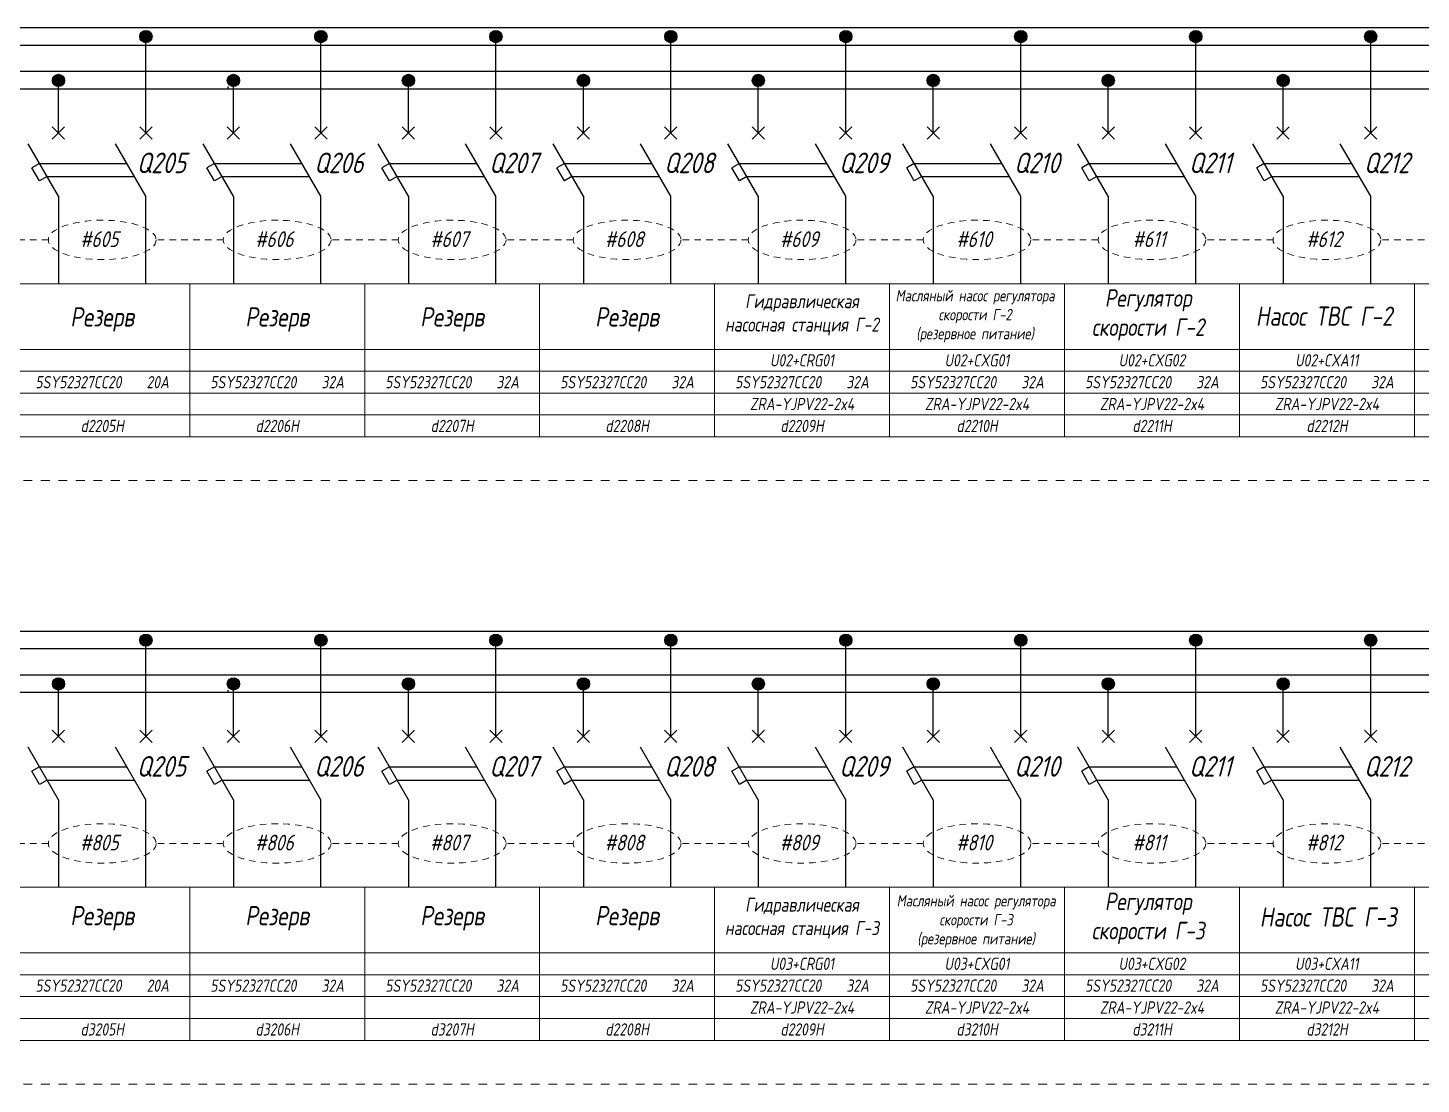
# Model space of a CAD drawing. Header units: millimetres. Extents: x 2704 to 4357, y 2919 to 4427.
# Drawn here: x 3487.6 to 3646.8, y 3927.5 to 4048.2 of the extents above; entities that cross this region are included whole.
import ezdxf
from ezdxf.enums import TextEntityAlignment as Align

# ---------------------------------------------------------------- set-up
doc = ezdxf.new("R2010")
doc.units = ezdxf.units.MM
doc.linetypes.add('JIS_02_0.7', pattern=[1.35, 0.75, -0.6])
doc.linetypes.add('JIS_02_1.0', pattern=[2, 1, -1])
doc.styles.add('eskdw', font='', dxfattribs={"oblique": 10})
doc.styles.get("Standard").update_dxf_attribs({"font": '', "oblique": 10, "height": 2.5})
doc.styles.add('Гост', font='', dxfattribs={"oblique": 10, "height": 1.4})
doc.styles.get('eskdw').set_extended_font_data('GOST type A')
doc.styles.get('Standard').set_extended_font_data('GOST type A')
doc.styles.get('Гост').set_extended_font_data('GOST type A')

msp = doc.modelspace()

# ---------------------------------------------------------------- hatches: boundary and pattern name
for points in [[(3501.76, 4047.15, 1), (3500.36, 4047.15, 1)], [(3521.76, 4047.15, 1), (3520.36, 4047.15, 1)], [(3521.76, 4047.15, 1), (3520.36, 4047.15, 1)], [(3541.76, 4047.15, 1), (3540.36, 4047.15, 1)], [(3561.76, 4047.15, 1), (3560.36, 4047.15, 1)], [(3581.76, 4047.15, 1), (3580.36, 4047.15, 1)], [(3601.76, 4047.15, 1), (3600.36, 4047.15, 1)], [(3621.76, 4047.15, 1), (3620.36, 4047.15, 1)], [(3641.76, 4047.15, 1), (3640.36, 4047.15, 1)], [(3491.76, 4042.15, 1), (3490.36, 4042.15, 1)], [(3491.76, 4042.15, 1), (3490.36, 4042.15, 1)], [(3511.76, 4042.15, 1), (3510.36, 4042.15, 1)], [(3511.76, 4042.15, 1), (3510.36, 4042.15, 1)], [(3531.76, 4042.15, 1), (3530.36, 4042.15, 1)], [(3551.76, 4042.15, 1), (3550.36, 4042.15, 1)], [(3571.76, 4042.15, 1), (3570.36, 4042.15, 1)], [(3571.76, 4042.15, 1), (3570.36, 4042.15, 1)], [(3591.76, 4042.15, 1), (3590.36, 4042.15, 1)], [(3591.76, 4042.15, 1), (3590.36, 4042.15, 1)], [(3611.76, 4042.15, 1), (3610.36, 4042.15, 1)], [(3611.76, 4042.15, 1), (3610.36, 4042.15, 1)], [(3631.76, 4042.15, 1), (3630.36, 4042.15, 1)], [(3631.76, 4042.15, 1), (3630.36, 4042.15, 1)], [(3501.76, 3978.19, 1), (3500.36, 3978.19, 1)], [(3521.76, 3978.19, 1), (3520.36, 3978.19, 1)], [(3521.76, 3978.19, 1), (3520.36, 3978.19, 1)], [(3541.76, 3978.19, 1), (3540.36, 3978.19, 1)], [(3561.76, 3978.19, 1), (3560.36, 3978.19, 1)], [(3581.76, 3978.19, 1), (3580.36, 3978.19, 1)], [(3601.76, 3978.19, 1), (3600.36, 3978.19, 1)], [(3621.76, 3978.19, 1), (3620.36, 3978.19, 1)], [(3641.76, 3978.19, 1), (3640.36, 3978.19, 1)], [(3491.76, 3973.19, 1), (3490.36, 3973.19, 1)], [(3491.76, 3973.19, 1), (3490.36, 3973.19, 1)], [(3511.76, 3973.19, 1), (3510.36, 3973.19, 1)], [(3511.76, 3973.19, 1), (3510.36, 3973.19, 1)], [(3531.76, 3973.19, 1), (3530.36, 3973.19, 1)], [(3551.76, 3973.19, 1), (3550.36, 3973.19, 1)], [(3571.76, 3973.19, 1), (3570.36, 3973.19, 1)], [(3571.76, 3973.19, 1), (3570.36, 3973.19, 1)], [(3591.76, 3973.19, 1), (3590.36, 3973.19, 1)], [(3591.76, 3973.19, 1), (3590.36, 3973.19, 1)], [(3611.76, 3973.19, 1), (3610.36, 3973.19, 1)], [(3611.76, 3973.19, 1), (3610.36, 3973.19, 1)], [(3631.76, 3973.19, 1), (3630.36, 3973.19, 1)], [(3631.76, 3973.19, 1), (3630.36, 3973.19, 1)]]:
    msp.add_hatch(color=256).paths.add_polyline_path(points)

# ---------------------------------------------------------------- linework, layer by layer
for p, q in [((3826.06, 4048.15), (3316.07, 4048.15)), ((3501.06, 4041.15), (3501.06, 4047.15)), ((3501.06, 4041.15), (3501.06, 4047.15)), ((3501.06, 4041.15), (3501.06, 4047.15)), ((3521.06, 4041.15), (3521.06, 4047.15)), ((3521.06, 4041.15), (3521.06, 4047.15)), ((3521.06, 4041.15), (3521.06, 4047.15)), ((3541.06, 4041.15), (3541.06, 4047.15)), ((3541.06, 4041.15), (3541.06, 4047.15)), ((3541.06, 4041.15), (3541.06, 4047.15)), ((3541.06, 4041.15), (3541.06, 4047.15)), ((3561.06, 4041.15), (3561.06, 4047.15)), ((3561.06, 4041.15), (3561.06, 4047.15)), ((3561.06, 4041.15), (3561.06, 4047.15)), ((3581.06, 4041.15), (3581.06, 4047.15)), ((3581.06, 4041.15), (3581.06, 4047.15)), ((3581.06, 4041.15), (3581.06, 4047.15)), ((3601.06, 4041.15), (3601.06, 4047.15)), ((3601.06, 4041.15), (3601.06, 4047.15)), ((3601.06, 4041.15), (3601.06, 4047.15)), ((3621.06, 4041.15), (3621.06, 4047.15)), ((3621.06, 4041.15), (3621.06, 4047.15)), ((3621.06, 4041.15), (3621.06, 4047.15)), ((3641.06, 4041.15), (3641.06, 4047.15)), ((3641.06, 4041.15), (3641.06, 4047.15)), ((3641.06, 4041.15), (3641.06, 4047.15)), ((3826.06, 4046.15), (3316.07, 4046.15)), ((3826.06, 4043.15), (3316.07, 4043.15)), ((3826.06, 4041.15), (3316.07, 4041.15)), ((3491.06, 4041.15), (3491.06, 4042.15)), ((3491.06, 4041.15), (3491.06, 4042.15)), ((3491.06, 4036.15), (3491.06, 4041.15)), ((3501.06, 4036.15), (3501.06, 4041.15)), ((3501.06, 4036.15), (3501.06, 4041.15)), ((3510.47, 4041.15), (3510.47, 4041.45)), ((3511.06, 4041.15), (3511.06, 4042.15)), ((3511.06, 4041.15), (3511.06, 4042.15)), ((3511.06, 4036.15), (3511.06, 4041.15)), ((3521.06, 4036.15), (3521.06, 4041.15)), ((3521.06, 4036.15), (3521.06, 4041.15)), ((3531.06, 4041.15), (3531.06, 4042.15)), ((3531.06, 4041.15), (3531.06, 4042.15)), ((3531.06, 4036.15), (3531.06, 4041.15)), ((3541.06, 4036.15), (3541.06, 4041.15)), ((3541.06, 4036.15), (3541.06, 4041.15)), ((3541.06, 4036.15), (3541.06, 4041.15)), ((3541.06, 4036.15), (3541.06, 4041.15)), ((3551.06, 4041.15), (3551.06, 4042.15)), ((3551.06, 4041.15), (3551.06, 4042.15)), ((3551.06, 4036.15), (3551.06, 4041.15)), ((3551.06, 4036.15), (3551.06, 4041.15)), ((3561.06, 4036.15), (3561.06, 4041.15)), ((3561.06, 4036.15), (3561.06, 4041.15)), ((3571.06, 4036.15), (3571.06, 4042.15)), ((3581.06, 4036.15), (3581.06, 4041.15)), ((3581.06, 4036.15), (3581.06, 4041.15)), ((3591.06, 4036.15), (3591.06, 4042.15)), ((3601.06, 4036.15), (3601.06, 4041.15)), ((3601.06, 4036.15), (3601.06, 4041.15)), ((3611.06, 4036.15), (3611.06, 4042.15)), ((3621.06, 4036.15), (3621.06, 4041.15)), ((3621.06, 4036.15), (3621.06, 4041.15)), ((3631.06, 4036.15), (3631.06, 4042.15)), ((3641.06, 4036.15), (3641.06, 4041.15)), ((3641.06, 4036.15), (3641.06, 4041.15)), ((3490.35, 4035.44), (3491.76, 4036.86)), ((3491.76, 4035.44), (3490.35, 4036.86)), ((3500.35, 4035.44), (3501.76, 4036.86)), ((3501.76, 4035.44), (3500.35, 4036.86)), ((3510.35, 4035.44), (3511.76, 4036.86)), ((3511.76, 4035.44), (3510.35, 4036.86)), ((3520.35, 4035.44), (3521.76, 4036.86)), ((3521.76, 4035.44), (3520.35, 4036.86)), ((3530.35, 4035.44), (3531.76, 4036.86)), ((3531.76, 4035.44), (3530.35, 4036.86)), ((3540.35, 4035.44), (3541.76, 4036.86)), ((3541.76, 4035.44), (3540.35, 4036.86)), ((3540.35, 4035.44), (3541.76, 4036.86)), ((3541.76, 4035.44), (3540.35, 4036.86)), ((3550.35, 4035.44), (3551.76, 4036.86)), ((3551.76, 4035.44), (3550.35, 4036.86)), ((3550.35, 4035.44), (3551.76, 4036.86)), ((3551.76, 4035.44), (3550.35, 4036.86)), ((3560.35, 4035.44), (3561.76, 4036.86)), ((3561.76, 4035.44), (3560.35, 4036.86)), ((3570.35, 4035.44), (3571.76, 4036.86)), ((3571.76, 4035.44), (3570.35, 4036.86)), ((3580.35, 4035.44), (3581.76, 4036.86)), ((3581.76, 4035.44), (3580.35, 4036.86)), ((3590.35, 4035.44), (3591.76, 4036.86)), ((3591.76, 4035.44), (3590.35, 4036.86)), ((3600.35, 4035.44), (3601.76, 4036.86)), ((3601.76, 4035.44), (3600.35, 4036.86)), ((3610.35, 4035.44), (3611.76, 4036.86)), ((3611.76, 4035.44), (3610.35, 4036.86)), ((3620.35, 4035.44), (3621.76, 4036.86)), ((3621.76, 4035.44), (3620.35, 4036.86)), ((3630.35, 4035.44), (3631.76, 4036.86)), ((3631.76, 4035.44), (3630.35, 4036.86)), ((3640.35, 4035.44), (3641.76, 4036.86)), ((3641.76, 4035.44), (3640.35, 4036.86)), ((3491.06, 4028.92), (3487.59, 4034.92)), ((3501.06, 4028.92), (3497.59, 4034.92)), ((3511.06, 4028.92), (3507.59, 4034.92)), ((3521.06, 4028.92), (3517.59, 4034.92)), ((3531.06, 4028.92), (3527.59, 4034.92)), ((3541.06, 4028.92), (3537.59, 4034.92)), ((3541.06, 4028.92), (3537.59, 4034.92)), ((3551.06, 4028.92), (3547.59, 4034.92)), ((3551.06, 4028.92), (3547.59, 4034.92)), ((3561.06, 4028.92), (3557.59, 4034.92)), ((3571.06, 4028.92), (3567.59, 4034.92)), ((3581.06, 4028.92), (3577.59, 4034.92)), ((3591.06, 4028.92), (3587.59, 4034.92)), ((3601.06, 4028.92), (3597.59, 4034.92)), ((3611.06, 4028.92), (3607.59, 4034.92)), ((3621.06, 4028.92), (3617.59, 4034.92)), ((3631.06, 4028.92), (3627.59, 4034.92)), ((3641.06, 4028.92), (3637.59, 4034.92)), ((3498.46, 4033.42), (3498.46, 4033.42)), ((3518.46, 4033.42), (3518.46, 4033.42)), ((3538.46, 4033.42), (3538.46, 4033.42)), ((3538.46, 4033.42), (3538.46, 4033.42)), ((3558.46, 4033.42), (3558.46, 4033.42)), ((3578.46, 4033.42), (3578.46, 4033.42)), ((3598.46, 4033.42), (3598.46, 4033.42)), ((3618.46, 4033.42), (3618.46, 4033.42)), ((3638.46, 4033.42), (3638.46, 4033.42)), ((3488.89, 4032.67), (3488.03, 4032.17)), ((3488.89, 4030.67), (3488.03, 4032.17)), ((3488.89, 4032.67), (3498.89, 4032.67)), ((3489.76, 4031.17), (3488.89, 4030.67)), ((3489.76, 4031.17), (3499.76, 4031.17)), ((3508.89, 4032.67), (3508.03, 4032.17)), ((3508.89, 4030.67), (3508.03, 4032.17)), ((3508.89, 4032.67), (3518.89, 4032.67)), ((3509.76, 4031.17), (3508.89, 4030.67)), ((3509.76, 4031.17), (3519.76, 4031.17)), ((3528.89, 4032.67), (3528.03, 4032.17)), ((3528.89, 4030.67), (3528.03, 4032.17)), ((3528.89, 4032.67), (3538.89, 4032.67)), ((3529.76, 4031.17), (3528.89, 4030.67)), ((3529.76, 4031.17), (3539.76, 4031.17)), ((3548.89, 4032.67), (3548.03, 4032.17)), ((3548.89, 4032.67), (3548.03, 4032.17)), ((3548.89, 4030.67), (3548.03, 4032.17)), ((3548.89, 4030.67), (3548.03, 4032.17)), ((3548.89, 4032.67), (3558.89, 4032.67)), ((3548.89, 4032.67), (3558.89, 4032.67)), ((3549.76, 4031.17), (3548.89, 4030.67)), ((3549.76, 4031.17), (3548.89, 4030.67)), ((3549.76, 4031.17), (3559.76, 4031.17)), ((3549.76, 4031.17), (3559.76, 4031.17)), ((3568.89, 4032.67), (3568.03, 4032.17)), ((3568.89, 4030.67), (3568.03, 4032.17)), ((3568.89, 4032.67), (3578.89, 4032.67)), ((3569.76, 4031.17), (3568.89, 4030.67)), ((3569.76, 4031.17), (3579.76, 4031.17)), ((3588.89, 4032.67), (3588.03, 4032.17)), ((3588.89, 4030.67), (3588.03, 4032.17)), ((3588.89, 4032.67), (3598.89, 4032.67)), ((3589.76, 4031.17), (3588.89, 4030.67)), ((3589.76, 4031.17), (3599.76, 4031.17)), ((3608.89, 4032.67), (3608.03, 4032.17)), ((3608.89, 4030.67), (3608.03, 4032.17)), ((3608.89, 4032.67), (3618.89, 4032.67)), ((3609.76, 4031.17), (3608.89, 4030.67)), ((3609.76, 4031.17), (3619.76, 4031.17)), ((3628.89, 4032.67), (3628.03, 4032.17)), ((3628.89, 4030.67), (3628.03, 4032.17)), ((3628.89, 4032.67), (3638.89, 4032.67)), ((3629.76, 4031.17), (3628.89, 4030.67)), ((3629.76, 4031.17), (3639.76, 4031.17)), ((3491.06, 4028.92), (3491.06, 4023.92)), ((3501.06, 4023.92), (3501.06, 4028.92)), ((3511.06, 4028.92), (3511.06, 4023.92)), ((3521.06, 4023.92), (3521.06, 4028.92)), ((3531.06, 4028.92), (3531.06, 4023.92)), ((3541.06, 4023.92), (3541.06, 4028.92)), ((3541.06, 4023.92), (3541.06, 4028.92)), ((3551.06, 4028.92), (3551.06, 4023.92)), ((3551.06, 4028.92), (3551.06, 4023.92)), ((3561.06, 4023.92), (3561.06, 4028.92)), ((3571.06, 4028.92), (3571.06, 4023.92)), ((3581.06, 4023.92), (3581.06, 4028.92)), ((3591.06, 4028.92), (3591.06, 4023.92)), ((3601.06, 4023.92), (3601.06, 4028.92)), ((3611.06, 4028.92), (3611.06, 4023.92)), ((3621.06, 4023.92), (3621.06, 4028.92)), ((3631.06, 4028.92), (3631.06, 4023.92)), ((3641.06, 4023.92), (3641.06, 4028.92)), ((3491.06, 4023.92), (3491.06, 4018.92)), ((3501.06, 4018.92), (3501.06, 4023.92)), ((3511.06, 4023.92), (3511.06, 4018.92)), ((3521.06, 4018.92), (3521.06, 4023.92)), ((3531.06, 4023.92), (3531.06, 4018.92)), ((3541.06, 4018.92), (3541.06, 4023.92)), ((3541.06, 4018.92), (3541.06, 4023.92)), ((3551.06, 4023.92), (3551.06, 4018.92)), ((3551.06, 4023.92), (3551.06, 4018.92)), ((3561.06, 4018.92), (3561.06, 4023.92)), ((3571.06, 4023.92), (3571.06, 4018.92)), ((3581.06, 4018.92), (3581.06, 4023.92)), ((3591.06, 4023.92), (3591.06, 4018.92)), ((3601.06, 4018.92), (3601.06, 4023.92)), ((3611.06, 4023.92), (3611.06, 4018.92)), ((3621.06, 4018.92), (3621.06, 4023.92)), ((3631.06, 4023.92), (3631.06, 4018.92)), ((3641.06, 4018.92), (3641.06, 4023.92)), ((3846.06, 3979.19), (3316.07, 3979.19)), ((3846.06, 3977.19), (3316.07, 3977.19)), ((3501.06, 3972.19), (3501.06, 3978.19)), ((3501.06, 3972.19), (3501.06, 3978.19)), ((3501.06, 3972.19), (3501.06, 3978.19)), ((3521.06, 3972.19), (3521.06, 3978.19)), ((3521.06, 3972.19), (3521.06, 3978.19)), ((3521.06, 3972.19), (3521.06, 3978.19)), ((3541.06, 3972.19), (3541.06, 3978.19)), ((3541.06, 3972.19), (3541.06, 3978.19)), ((3541.06, 3972.19), (3541.06, 3978.19)), ((3541.06, 3972.19), (3541.06, 3978.19)), ((3561.06, 3972.19), (3561.06, 3978.19)), ((3561.06, 3972.19), (3561.06, 3978.19)), ((3561.06, 3972.19), (3561.06, 3978.19)), ((3581.06, 3972.19), (3581.06, 3978.19)), ((3581.06, 3972.19), (3581.06, 3978.19)), ((3581.06, 3972.19), (3581.06, 3978.19)), ((3601.06, 3972.19), (3601.06, 3978.19)), ((3601.06, 3972.19), (3601.06, 3978.19)), ((3601.06, 3972.19), (3601.06, 3978.19)), ((3621.06, 3972.19), (3621.06, 3978.19)), ((3621.06, 3972.19), (3621.06, 3978.19)), ((3621.06, 3972.19), (3621.06, 3978.19)), ((3641.06, 3972.19), (3641.06, 3978.19)), ((3641.06, 3972.19), (3641.06, 3978.19)), ((3641.06, 3972.19), (3641.06, 3978.19)), ((3846.06, 3974.19), (3316.07, 3974.19)), ((3841.06, 3972.19), (3316.07, 3972.19)), ((3491.06, 3972.19), (3491.06, 3973.19)), ((3491.06, 3972.19), (3491.06, 3973.19)), ((3491.06, 3967.19), (3491.06, 3972.19)), ((3501.06, 3967.19), (3501.06, 3972.19)), ((3501.06, 3967.19), (3501.06, 3972.19)), ((3510.47, 3972.19), (3510.47, 3972.49)), ((3511.06, 3972.19), (3511.06, 3973.19)), ((3511.06, 3972.19), (3511.06, 3973.19)), ((3511.06, 3967.19), (3511.06, 3972.19)), ((3521.06, 3967.19), (3521.06, 3972.19)), ((3521.06, 3967.19), (3521.06, 3972.19)), ((3531.06, 3972.19), (3531.06, 3973.19)), ((3531.06, 3972.19), (3531.06, 3973.19)), ((3531.06, 3967.19), (3531.06, 3972.19)), ((3541.06, 3967.19), (3541.06, 3972.19)), ((3541.06, 3967.19), (3541.06, 3972.19)), ((3541.06, 3967.19), (3541.06, 3972.19)), ((3541.06, 3967.19), (3541.06, 3972.19)), ((3551.06, 3972.19), (3551.06, 3973.19)), ((3551.06, 3972.19), (3551.06, 3973.19)), ((3551.06, 3967.19), (3551.06, 3972.19)), ((3551.06, 3967.19), (3551.06, 3972.19)), ((3561.06, 3967.19), (3561.06, 3972.19)), ((3561.06, 3967.19), (3561.06, 3972.19)), ((3571.06, 3967.19), (3571.06, 3973.19)), ((3581.06, 3967.19), (3581.06, 3972.19)), ((3581.06, 3967.19), (3581.06, 3972.19)), ((3591.06, 3967.19), (3591.06, 3973.19)), ((3601.06, 3967.19), (3601.06, 3972.19)), ((3601.06, 3967.19), (3601.06, 3972.19)), ((3611.06, 3967.19), (3611.06, 3973.19)), ((3621.06, 3967.19), (3621.06, 3972.19)), ((3621.06, 3967.19), (3621.06, 3972.19)), ((3631.06, 3967.19), (3631.06, 3973.19)), ((3641.06, 3967.19), (3641.06, 3972.19)), ((3641.06, 3967.19), (3641.06, 3972.19)), ((3490.35, 3966.49), (3491.76, 3967.9)), ((3491.76, 3966.49), (3490.35, 3967.9)), ((3500.35, 3966.49), (3501.76, 3967.9)), ((3501.76, 3966.49), (3500.35, 3967.9)), ((3510.35, 3966.49), (3511.76, 3967.9)), ((3511.76, 3966.49), (3510.35, 3967.9)), ((3520.35, 3966.49), (3521.76, 3967.9)), ((3521.76, 3966.49), (3520.35, 3967.9)), ((3530.35, 3966.49), (3531.76, 3967.9)), ((3531.76, 3966.49), (3530.35, 3967.9)), ((3540.35, 3966.49), (3541.76, 3967.9)), ((3541.76, 3966.49), (3540.35, 3967.9)), ((3540.35, 3966.49), (3541.76, 3967.9)), ((3541.76, 3966.49), (3540.35, 3967.9)), ((3550.35, 3966.49), (3551.76, 3967.9)), ((3551.76, 3966.49), (3550.35, 3967.9)), ((3550.35, 3966.49), (3551.76, 3967.9)), ((3551.76, 3966.49), (3550.35, 3967.9)), ((3560.35, 3966.49), (3561.76, 3967.9)), ((3561.76, 3966.49), (3560.35, 3967.9)), ((3570.35, 3966.49), (3571.76, 3967.9)), ((3571.76, 3966.49), (3570.35, 3967.9)), ((3580.35, 3966.49), (3581.76, 3967.9)), ((3581.76, 3966.49), (3580.35, 3967.9)), ((3590.35, 3966.49), (3591.76, 3967.9)), ((3591.76, 3966.49), (3590.35, 3967.9)), ((3600.35, 3966.49), (3601.76, 3967.9)), ((3601.76, 3966.49), (3600.35, 3967.9)), ((3610.35, 3966.49), (3611.76, 3967.9)), ((3611.76, 3966.49), (3610.35, 3967.9)), ((3620.35, 3966.49), (3621.76, 3967.9)), ((3621.76, 3966.49), (3620.35, 3967.9)), ((3630.35, 3966.49), (3631.76, 3967.9)), ((3631.76, 3966.49), (3630.35, 3967.9)), ((3640.35, 3966.49), (3641.76, 3967.9)), ((3641.76, 3966.49), (3640.35, 3967.9)), ((3491.06, 3959.96), (3487.59, 3965.96)), ((3501.06, 3959.96), (3497.59, 3965.96)), ((3511.06, 3959.96), (3507.59, 3965.96)), ((3521.06, 3959.96), (3517.59, 3965.96)), ((3531.06, 3959.96), (3527.59, 3965.96)), ((3541.06, 3959.96), (3537.59, 3965.96)), ((3541.06, 3959.96), (3537.59, 3965.96)), ((3551.06, 3959.96), (3547.59, 3965.96)), ((3551.06, 3959.96), (3547.59, 3965.96)), ((3561.06, 3959.96), (3557.59, 3965.96)), ((3571.06, 3959.96), (3567.59, 3965.96)), ((3581.06, 3959.96), (3577.59, 3965.96)), ((3591.06, 3959.96), (3587.59, 3965.96)), ((3601.06, 3959.96), (3597.59, 3965.96)), ((3611.06, 3959.96), (3607.59, 3965.96)), ((3621.06, 3959.96), (3617.59, 3965.96)), ((3631.06, 3959.96), (3627.59, 3965.96)), ((3641.06, 3959.96), (3637.59, 3965.96)), ((3498.46, 3964.46), (3498.46, 3964.46)), ((3518.46, 3964.46), (3518.46, 3964.46)), ((3538.46, 3964.46), (3538.46, 3964.46)), ((3538.46, 3964.46), (3538.46, 3964.46)), ((3558.46, 3964.46), (3558.46, 3964.46)), ((3578.46, 3964.46), (3578.46, 3964.46)), ((3598.46, 3964.46), (3598.46, 3964.46)), ((3618.46, 3964.46), (3618.46, 3964.46)), ((3638.46, 3964.46), (3638.46, 3964.46)), ((3488.89, 3963.71), (3488.03, 3963.21)), ((3488.89, 3961.71), (3488.03, 3963.21)), ((3488.89, 3963.71), (3498.89, 3963.71)), ((3508.89, 3963.71), (3508.03, 3963.21)), ((3508.89, 3961.71), (3508.03, 3963.21)), ((3508.89, 3963.71), (3518.89, 3963.71)), ((3528.89, 3963.71), (3528.03, 3963.21)), ((3528.89, 3961.71), (3528.03, 3963.21)), ((3528.89, 3963.71), (3538.89, 3963.71)), ((3548.89, 3963.71), (3548.03, 3963.21)), ((3548.89, 3963.71), (3548.03, 3963.21)), ((3548.89, 3961.71), (3548.03, 3963.21)), ((3548.89, 3961.71), (3548.03, 3963.21)), ((3548.89, 3963.71), (3558.89, 3963.71)), ((3548.89, 3963.71), (3558.89, 3963.71)), ((3568.89, 3963.71), (3568.03, 3963.21)), ((3568.89, 3961.71), (3568.03, 3963.21)), ((3568.89, 3963.71), (3578.89, 3963.71)), ((3588.89, 3963.71), (3588.03, 3963.21)), ((3588.89, 3961.71), (3588.03, 3963.21)), ((3588.89, 3963.71), (3598.89, 3963.71)), ((3608.89, 3963.71), (3608.03, 3963.21)), ((3608.89, 3961.71), (3608.03, 3963.21)), ((3608.89, 3963.71), (3618.89, 3963.71)), ((3628.89, 3963.71), (3628.03, 3963.21)), ((3628.89, 3961.71), (3628.03, 3963.21)), ((3628.89, 3963.71), (3638.89, 3963.71)), ((3489.76, 3962.21), (3488.89, 3961.71)), ((3489.76, 3962.21), (3499.76, 3962.21)), ((3509.76, 3962.21), (3508.89, 3961.71)), ((3509.76, 3962.21), (3519.76, 3962.21)), ((3529.76, 3962.21), (3528.89, 3961.71)), ((3529.76, 3962.21), (3539.76, 3962.21)), ((3549.76, 3962.21), (3548.89, 3961.71)), ((3549.76, 3962.21), (3548.89, 3961.71)), ((3549.76, 3962.21), (3559.76, 3962.21)), ((3549.76, 3962.21), (3559.76, 3962.21)), ((3569.76, 3962.21), (3568.89, 3961.71)), ((3569.76, 3962.21), (3579.76, 3962.21)), ((3589.76, 3962.21), (3588.89, 3961.71)), ((3589.76, 3962.21), (3599.76, 3962.21)), ((3609.76, 3962.21), (3608.89, 3961.71)), ((3609.76, 3962.21), (3619.76, 3962.21)), ((3629.76, 3962.21), (3628.89, 3961.71)), ((3629.76, 3962.21), (3639.76, 3962.21)), ((3491.06, 3959.96), (3491.06, 3954.96)), ((3501.06, 3954.96), (3501.06, 3959.96)), ((3511.06, 3959.96), (3511.06, 3954.96)), ((3521.06, 3954.96), (3521.06, 3959.96)), ((3531.06, 3959.96), (3531.06, 3954.96)), ((3541.06, 3954.96), (3541.06, 3959.96)), ((3541.06, 3954.96), (3541.06, 3959.96)), ((3551.06, 3959.96), (3551.06, 3954.96)), ((3551.06, 3959.96), (3551.06, 3954.96)), ((3561.06, 3954.96), (3561.06, 3959.96)), ((3571.06, 3959.96), (3571.06, 3954.96)), ((3581.06, 3954.96), (3581.06, 3959.96)), ((3591.06, 3959.96), (3591.06, 3954.96)), ((3601.06, 3954.96), (3601.06, 3959.96)), ((3611.06, 3959.96), (3611.06, 3954.96)), ((3621.06, 3954.96), (3621.06, 3959.96)), ((3631.06, 3959.96), (3631.06, 3954.96)), ((3641.06, 3954.96), (3641.06, 3959.96)), ((3491.06, 3954.96), (3491.06, 3949.96)), ((3501.06, 3949.96), (3501.06, 3954.96)), ((3511.06, 3954.96), (3511.06, 3949.96)), ((3521.06, 3949.96), (3521.06, 3954.96)), ((3531.06, 3954.96), (3531.06, 3949.96)), ((3541.06, 3949.96), (3541.06, 3954.96)), ((3541.06, 3949.96), (3541.06, 3954.96)), ((3551.06, 3954.96), (3551.06, 3949.96)), ((3551.06, 3954.96), (3551.06, 3949.96)), ((3561.06, 3949.96), (3561.06, 3954.96)), ((3571.06, 3954.96), (3571.06, 3949.96)), ((3581.06, 3949.96), (3581.06, 3954.96)), ((3591.06, 3954.96), (3591.06, 3949.96)), ((3601.06, 3949.96), (3601.06, 3954.96)), ((3611.06, 3954.96), (3611.06, 3949.96)), ((3621.06, 3949.96), (3621.06, 3954.96)), ((3631.06, 3954.96), (3631.06, 3949.96)), ((3641.06, 3949.96), (3641.06, 3954.96))]:
    msp.add_line(p, q)
at = {"linetype": 'JIS_02_0.7', "lineweight": 13}
for p, q in [((3489.9, 4023.92), (3482.22, 4023.92)), ((3509.9, 4023.92), (3502.22, 4023.92)), ((3529.9, 4023.92), (3522.22, 4023.92)), ((3549.9, 4023.92), (3542.22, 4023.92)), ((3549.9, 4023.92), (3542.22, 4023.92)), ((3569.9, 4023.92), (3562.22, 4023.92)), ((3589.9, 4023.92), (3582.22, 4023.92)), ((3609.9, 4023.92), (3602.22, 4023.92)), ((3629.9, 4023.92), (3622.22, 4023.92)), ((3649.9, 4023.92), (3642.22, 4023.92)), ((3489.9, 3954.96), (3482.22, 3954.96)), ((3509.9, 3954.96), (3502.22, 3954.96)), ((3529.9, 3954.96), (3522.22, 3954.96)), ((3549.9, 3954.96), (3542.22, 3954.96)), ((3549.9, 3954.96), (3542.22, 3954.96)), ((3569.9, 3954.96), (3562.22, 3954.96)), ((3589.9, 3954.96), (3582.22, 3954.96)), ((3609.9, 3954.96), (3602.22, 3954.96)), ((3629.9, 3954.96), (3622.22, 3954.96)), ((3649.9, 3954.96), (3642.22, 3954.96))]:
    msp.add_line(p, q, dxfattribs=at)
at = {"lineweight": 9}
for p, q in [((3408.5, 4018.92), (3806.06, 4018.92)), ((3506.06, 4018.92), (3506.06, 4001.42)), ((3526.06, 4018.92), (3526.06, 4001.42)), ((3546.06, 4018.92), (3546.06, 4001.42)), ((3546.06, 4018.92), (3546.06, 4001.42)), ((3566.06, 4001.42), (3566.06, 4018.92)), ((3566.06, 4018.92), (3566.06, 4001.42)), ((3566.06, 4018.92), (3566.06, 4001.42)), ((3586.06, 4018.92), (3586.06, 4001.42)), ((3606.06, 4018.92), (3606.06, 4001.42)), ((3626.06, 4018.92), (3626.06, 4001.42)), ((3646.06, 4018.92), (3646.06, 4001.42)), ((3408.5, 4011.42), (3806.06, 4011.42)), ((3408.5, 4008.92), (3806.06, 4008.92)), ((3408.5, 4006.42), (3806.06, 4006.42)), ((3408.5, 4003.92), (3806.06, 4003.92)), ((3408.5, 4001.42), (3806.06, 4001.42)), ((3408.5, 3949.96), (3806.06, 3949.96)), ((3506.06, 3949.96), (3506.06, 3932.46)), ((3526.06, 3949.96), (3526.06, 3932.46)), ((3546.06, 3949.96), (3546.06, 3932.46)), ((3546.06, 3949.96), (3546.06, 3932.46)), ((3566.06, 3932.46), (3566.06, 3949.96)), ((3566.06, 3949.96), (3566.06, 3932.46)), ((3566.06, 3949.96), (3566.06, 3932.46)), ((3586.06, 3949.96), (3586.06, 3932.46)), ((3606.06, 3949.96), (3606.06, 3932.46)), ((3626.06, 3949.96), (3626.06, 3932.46)), ((3646.06, 3949.96), (3646.06, 3932.46)), ((3408.5, 3942.46), (3806.06, 3942.46)), ((3408.5, 3939.96), (3806.06, 3939.96)), ((3408.5, 3937.46), (3806.06, 3937.46)), ((3408.5, 3934.96), (3806.06, 3934.96)), ((3408.5, 3932.46), (3806.06, 3932.46))]:
    msp.add_line(p, q, dxfattribs=at)
at = {"linetype": 'JIS_02_1.0', "lineweight": 15}
for p, q in [((3846.06, 3996.42), (2788.86, 3996.42)), ((3866.06, 3927.46), (2748.83, 3927.46))]:
    msp.add_line(p, q, dxfattribs=at)
for centre in [(3501.06, 4047.15), (3521.06, 4047.15), (3521.06, 4047.15), (3541.06, 4047.15), (3561.06, 4047.15), (3581.06, 4047.15), (3601.06, 4047.15), (3621.06, 4047.15), (3641.06, 4047.15), (3491.06, 4042.15), (3491.06, 4042.15), (3511.06, 4042.15), (3511.06, 4042.15), (3531.06, 4042.15), (3551.06, 4042.15), (3571.06, 4042.15), (3571.06, 4042.15), (3591.06, 4042.15), (3591.06, 4042.15), (3611.06, 4042.15), (3611.06, 4042.15), (3631.06, 4042.15), (3631.06, 4042.15), (3501.06, 3978.19), (3521.06, 3978.19), (3521.06, 3978.19), (3541.06, 3978.19), (3561.06, 3978.19), (3581.06, 3978.19), (3601.06, 3978.19), (3621.06, 3978.19), (3641.06, 3978.19), (3491.06, 3973.19), (3491.06, 3973.19), (3511.06, 3973.19), (3511.06, 3973.19), (3531.06, 3973.19), (3551.06, 3973.19), (3571.06, 3973.19), (3571.06, 3973.19), (3591.06, 3973.19), (3591.06, 3973.19), (3611.06, 3973.19), (3611.06, 3973.19), (3631.06, 3973.19), (3631.06, 3973.19)]:
    msp.add_circle(centre, 0.7)
at = {"linetype": 'JIS_02_0.7', "lineweight": 13}
for centre in [(3496.06, 4023.92), (3516.06, 4023.92), (3536.06, 4023.92), (3556.06, 4023.92), (3556.06, 4023.92), (3576.06, 4023.92), (3596.06, 4023.92), (3616.06, 4023.92), (3636.06, 4023.92), (3496.06, 3954.96), (3516.06, 3954.96), (3536.06, 3954.96), (3556.06, 3954.96), (3556.06, 3954.96), (3576.06, 3954.96), (3596.06, 3954.96), (3616.06, 3954.96), (3636.06, 3954.96)]:
    msp.add_ellipse(centre, major_axis=(6.16, 0), ratio=0.365853, dxfattribs=at)

# ---------------------------------------------------------------- texts
at = {"style": 'eskdw', "oblique": 15}
for s, p in [('Q205', (3499.99, 4031.55)), ('Q206', (3520.28, 4031.55)), ('Q207', (3540.28, 4031.55)), ('Q208', (3560.28, 4031.55)), ('Q209', (3580.28, 4031.55)), ('Q210', (3600.28, 4031.55)), ('Q211', (3620.28, 4031.55)), ('Q212', (3640.28, 4031.55)), ('Q205', (3499.99, 3962.59)), ('Q206', (3520.28, 3962.59)), ('Q207', (3540.28, 3962.59)), ('Q208', (3560.28, 3962.59)), ('Q209', (3580.28, 3962.59)), ('Q210', (3600.28, 3962.59)), ('Q211', (3620.28, 3962.59)), ('Q212', (3640.28, 3962.59))]:
    msp.add_text(s, height=2.355, dxfattribs=at).set_placement(p)
at = {"lineweight": 9, "style": 'eskdw', "oblique": 15}
for s, p in [('#605', (3495.7, 4024.01)), ('#606', (3515.7, 4024.01)), ('#607', (3535.7, 4024.01)), ('#608', (3555.7, 4024.01)), ('#609', (3575.7, 4024.01)), ('#610', (3595.7, 4024.01)), ('#611', (3615.7, 4024.01)), ('#612', (3635.7, 4024.01)), ('#805', (3495.7, 3955.06)), ('#806', (3515.7, 3955.06)), ('#807', (3535.7, 3955.06)), ('#808', (3555.7, 3955.06)), ('#809', (3575.7, 3955.06)), ('#810', (3595.7, 3955.06)), ('#811', (3615.7, 3955.06)), ('#812', (3635.7, 3955.06))]:
    msp.add_text(s, height=1.8, dxfattribs=at).set_placement(p, align=Align.MIDDLE_CENTER)
at = {"lineweight": 9, "attachment_point": 5, "style": 'Гост'}
for s, width, insert, char_height in [('Гидравлическая \\Pнасосная станция Г-2', 22.0806, (3576.06, 4015.37), 1.6), ('Резерв', 20, (3496.06, 4014.83), 2.2), ('Резерв', 20, (3516.06, 4014.83), 2.2), ('Резерв', 20, (3536.06, 4014.83), 2.2), ('Резерв', 20, (3556.06, 4014.83), 2.2), ('Гидравлическая\\Pнасосная станция Г-3', 22.0806, (3576.06, 3946.41), 1.6), ('Резерв', 20, (3496.06, 3946.41), 2.2), ('Резерв', 20, (3516.06, 3946.41), 2.2), ('Резерв', 20, (3536.06, 3946.41), 2.2), ('Резерв', 20, (3556.06, 3946.41), 2.2)]:
    msp.add_mtext_dynamic_manual_height_columns(s, width=width, gutter_width=6, heights=[0], dxfattribs=dict(at, insert=insert, char_height=char_height))
for s, insert, char_height, width in [('\\pl-0.585;Масляный насос регулятора \\Pскорости Г-2 \\P(резервное питание)', (3596.14, 4015.21), 1.3, 22.2149), ('\\pl-0.9;Регулятор \\Pскорости Г-2 ', (3616.08, 4015.35), 2, 24.5957), ('\\pl-0.99;Насос ТВС Г-2 ', (3636.24, 4015.21), 2.2, 24.5957), ('{\\fGOST 2.304 type A|b0|i0|c204|p34;5SY52327CC20    20А}', (3496.06, 4007.67), 1.4, 20), ('{\\fGOST 2.304 type A|b0|i0|c204|p34;5SY52327CC20    32А}', (3516.06, 4007.67), 1.4, 20), ('{\\fGOST 2.304 type A|b0|i0|c204|p34;d2205H}', (3496.06, 4002.67), 1.4, 20), ('\\pl-0.585;Масляный насос регулятора \\Pскорости Г-3 \\P(резервное питание)', (3596.26, 3946.07), 1.3, 22.2149), ('\\pl-0.9;Регулятор \\Pскорости Г-3 ', (3616.08, 3946.4), 2, 24.5957), ('\\pl-0.99;Насос ТВС Г-3 ', (3636.71, 3946.56), 2.2, 24.5957), ('{\\fGOST 2.304 type A|b0|i0|c204|p34;5SY52327CC20    20А}', (3496.06, 3938.71), 1.4, 20), ('{\\fGOST 2.304 type A|b0|i0|c204|p34;5SY52327CC20    32А}', (3516.06, 3938.71), 1.4, 20), ('{\\fGOST 2.304 type A|b0|i0|c204|p34;d3205H}', (3496.06, 3933.71), 1.4, 20)]:
    msp.add_mtext(s, dxfattribs=dict(at, insert=insert, char_height=char_height, width=width))
at = {"lineweight": 9, "char_height": 1.4, "width": 20, "attachment_point": 5}
for s, insert in [('{\\fGOST 2.304 type A|b0|i0|c0|p34;U\\fGOST 2.304 type A|b0|i0|c204|p34;02\\fGOST 2.304 type A|b0|i0|c0|p34;+CRG01}', (3576.06, 4010.17)), ('{\\fGOST 2.304 type A|b0|i0|c0|p34;U\\fGOST 2.304 type A|b0|i0|c204|p34;02\\fGOST 2.304 type A|b0|i0|c0|p34;+CXG01}', (3596.06, 4010.17)), ('{\\fGOST 2.304 type A|b0|i0|c0|p34;U\\fGOST 2.304 type A|b0|i0|c204|p34;02\\fGOST 2.304 type A|b0|i0|c0|p34;+CXG02}', (3616.06, 4010.17)), ('{\\fGOST 2.304 type A|b0|i0|c0|p34;U\\fGOST 2.304 type A|b0|i0|c204|p34;02\\fGOST 2.304 type A|b0|i0|c0|p34;+CXA11}', (3636.06, 4010.17)), ('{\\fGOST 2.304 type A|b0|i0|c204|p34;5SY52327CC20    32А}', (3536.06, 4007.67)), ('{\\fGOST 2.304 type A|b0|i0|c204|p34;5SY52327CC20    32А}', (3556.06, 4007.67)), ('{\\fGOST 2.304 type A|b0|i0|c204|p34;5SY52327CC20    32А}', (3576.06, 4007.67)), ('{\\fGOST 2.304 type A|b0|i0|c204|p34;5SY52327CC20    32А}', (3596.06, 4007.67)), ('{\\fGOST 2.304 type A|b0|i0|c204|p34;5SY52327CC20    32А}', (3616.06, 4007.67)), ('{\\fGOST 2.304 type A|b0|i0|c204|p34;5SY52327CC20    32А}', (3636.06, 4007.67)), ('{\\fGOST 2.304 type A|b0|i0|c204|p34;ZRA-YJPV22-2x4}', (3576.06, 4005.17)), ('{\\fGOST 2.304 type A|b0|i0|c204|p34;ZRA-YJPV22-2x4}', (3596.06, 4005.17)), ('{\\fGOST 2.304 type A|b0|i0|c204|p34;ZRA-YJPV22-2x4}', (3616.06, 4005.17)), ('{\\fGOST 2.304 type A|b0|i0|c204|p34;ZRA-YJPV22-2x4}', (3636.06, 4005.17)), ('{\\fGOST 2.304 type A|b0|i0|c204|p34;d2206H}', (3516.06, 4002.67)), ('{\\fGOST 2.304 type A|b0|i0|c204|p34;d2207H}', (3536.06, 4002.67)), ('{\\fGOST 2.304 type A|b0|i0|c204|p34;d2208H}', (3556.06, 4002.67)), ('{\\fGOST 2.304 type A|b0|i0|c204|p34;d2209H}', (3576.06, 4002.67)), ('{\\fGOST 2.304 type A|b0|i0|c204|p34;d2210H}', (3596.06, 4002.67)), ('{\\fGOST 2.304 type A|b0|i0|c204|p34;d2211H}', (3616.06, 4002.67)), ('{\\fGOST 2.304 type A|b0|i0|c204|p34;d2212H}', (3636.06, 4002.67)), ('{\\fGOST 2.304 type A|b0|i0|c0|p34;U\\fGOST 2.304 type A|b0|i0|c204|p34;03\\fGOST 2.304 type A|b0|i0|c0|p34;+CRG01}', (3576.06, 3941.21)), ('{\\fGOST 2.304 type A|b0|i0|c0|p34;U\\fGOST 2.304 type A|b0|i0|c204|p34;03\\fGOST 2.304 type A|b0|i0|c0|p34;+CXG01}', (3596.06, 3941.21)), ('{\\fGOST 2.304 type A|b0|i0|c0|p34;U\\fGOST 2.304 type A|b0|i0|c204|p34;03\\fGOST 2.304 type A|b0|i0|c0|p34;+CXG02}', (3616.06, 3941.21)), ('{\\fGOST 2.304 type A|b0|i0|c0|p34;U\\fGOST 2.304 type A|b0|i0|c204|p34;03\\fGOST 2.304 type A|b0|i0|c0|p34;+CXA11}', (3636.06, 3941.21)), ('{\\fGOST 2.304 type A|b0|i0|c204|p34;5SY52327CC20    32А}', (3536.06, 3938.71)), ('{\\fGOST 2.304 type A|b0|i0|c204|p34;5SY52327CC20    32А}', (3556.06, 3938.71)), ('{\\fGOST 2.304 type A|b0|i0|c204|p34;5SY52327CC20    32А}', (3576.06, 3938.71)), ('{\\fGOST 2.304 type A|b0|i0|c204|p34;5SY52327CC20    32А}', (3596.06, 3938.71)), ('{\\fGOST 2.304 type A|b0|i0|c204|p34;5SY52327CC20    32А}', (3616.06, 3938.71)), ('{\\fGOST 2.304 type A|b0|i0|c204|p34;5SY52327CC20    32А}', (3636.06, 3938.71)), ('{\\fGOST 2.304 type A|b0|i0|c204|p34;ZRA-YJPV22-2x4}', (3576.06, 3936.21)), ('{\\fGOST 2.304 type A|b0|i0|c204|p34;ZRA-YJPV22-2x4}', (3596.06, 3936.21)), ('{\\fGOST 2.304 type A|b0|i0|c204|p34;ZRA-YJPV22-2x4}', (3616.06, 3936.21)), ('{\\fGOST 2.304 type A|b0|i0|c204|p34;ZRA-YJPV22-2x4}', (3636.06, 3936.21)), ('{\\fGOST 2.304 type A|b0|i0|c204|p34;d3206H}', (3516.06, 3933.71)), ('{\\fGOST 2.304 type A|b0|i0|c204|p34;d3207H}', (3536.06, 3933.71)), ('{\\fGOST 2.304 type A|b0|i0|c204|p34;d2208H}', (3556.06, 3933.71)), ('{\\fGOST 2.304 type A|b0|i0|c204|p34;d2209H}', (3576.06, 3933.71)), ('{\\fGOST 2.304 type A|b0|i0|c204|p34;d3210H}', (3596.06, 3933.71)), ('{\\fGOST 2.304 type A|b0|i0|c204|p34;d3211H}', (3616.06, 3933.71)), ('{\\fGOST 2.304 type A|b0|i0|c204|p34;d3212H}', (3636.06, 3933.71))]:
    msp.add_mtext(s, dxfattribs=dict(at, insert=insert))

doc.saveas('drawing.dxf')
